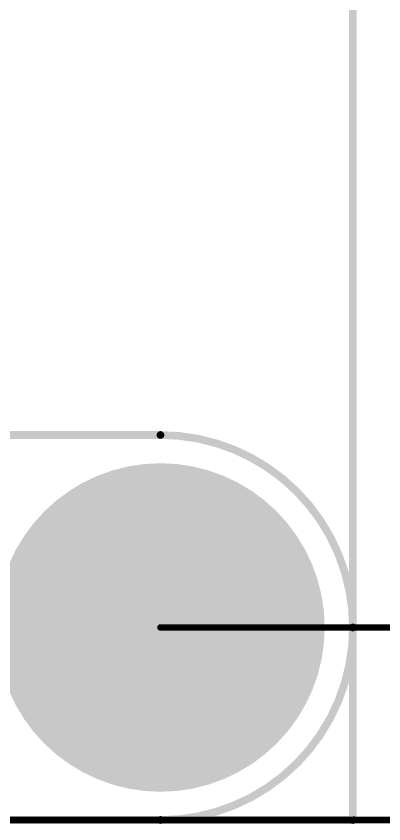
# Model space of a CAD drawing. Extents: x 0 to 108, y -62 to 34.
# Drawn here: x 33.97 to 41.25, y -0.08 to 15.91 of the extents above; entities that cross this region are included whole.
import ezdxf

# ---------------------------------------------------------------- set-up
doc = ezdxf.new("R2010")
doc.units = 0
for name, color, linetype in [('15', 12, 'CONTINUOUS'), ('16', 132, 'CONTINUOUS'), ('17', 110, 'CONTINUOUS'), ('2', 132, 'CONTINUOUS'), ('20', 53, 'CONTINUOUS'), ('23', 53, 'CONTINUOUS'), ('29', 253, 'CONTINUOUS'), ('47', 253, 'CONTINUOUS')]:
    doc.layers.add(name, color=color, linetype=linetype)

# ---------------------------------------------------------------- blocks, each defined once
blk = doc.blocks.new('ROUNDP')
at = {"const_width": 0.5}
blk.add_lwpolyline([(0, -0.25, 1), (0, 0.25, 1), (0, -0.25)], format="xyb", dxfattribs=at)

msp = doc.modelspace()

# ---------------------------------------------------------------- linework, layer by layer
at = {"layer": '15', "const_width": 0.1524}
for points in [[(40.64, 25.4), (40.64, 0)], [(40.64, 0), (0, 0)]]:
    msp.add_lwpolyline(points, dxfattribs=at)
at = {"layer": '15', "const_width": 0.0762}
for points in [[(40.6019, 0, 1), (40.6781, 0)], [(40.64, -0.0381, 1), (40.64, 0.0381)]]:
    msp.add_lwpolyline(points, format="xyb", dxfattribs=at)
at = {"layer": '16', "const_width": 0.1524}
for points in [[(40.64, 25.4), (40.64, 0)], [(40.64, 0), (0, 0)]]:
    msp.add_lwpolyline(points, dxfattribs=at)
at = {"layer": '16', "const_width": 0.0762}
for points in [[(40.6019, 0, 1), (40.6781, 0)], [(40.64, -0.0381, 1), (40.64, 0.0381)]]:
    msp.add_lwpolyline(points, format="xyb", dxfattribs=at)
at = {"layer": '2', "const_width": 0.1524}
for points in [[(40.64, 25.4), (40.64, 0)], [(40.64, 0), (0, 0)]]:
    msp.add_lwpolyline(points, dxfattribs=at)
at = {"layer": '2', "const_width": 0.0762}
for points in [[(40.6019, 0, 1), (40.6781, 0)], [(40.64, -0.0381, 1), (40.64, 0.0381)]]:
    msp.add_lwpolyline(points, format="xyb", dxfattribs=at)
at = {"layer": '20', "const_width": 0.1524}
for points in [[(33.02, 7.62), (36.83, 7.62)], [(3.81, 0), (36.83, 0)]]:
    msp.add_lwpolyline(points, dxfattribs=at)
at = {"layer": '20'}
for points, const_width in [([(40.64, 3.81, 0.4142), (36.83, 7.62)], 0.1524), ([(36.83, 7.6581, 1), (36.83, 7.5819)], 0.0762), ([(36.83, 7.5819, 1), (36.83, 7.6581)], 0.0762), ([(36.83, 0, 0.4142), (40.64, 3.81)], 0.1524), ([(40.6781, 3.81, 1), (40.6019, 3.81)], 0.0762), ([(40.6019, 3.81, 1), (40.6781, 3.81)], 0.0762), ([(36.83, 0.0381, 1), (36.83, -0.0381)], 0.0762), ([(36.83, -0.0381, 1), (36.83, 0.0381)], 0.0762)]:
    msp.add_lwpolyline(points, format="xyb", dxfattribs=dict(at, const_width=const_width))
at = {"layer": '23'}
msp.add_point((36.83, 3.81), dxfattribs=at)
at = {"layer": '47', "const_width": 0.13}
for points in [[(36.83, 3.81), (45.13, 3.81)], [(33.02, 0), (47.67, 0)]]:
    msp.add_lwpolyline(points, dxfattribs=at)
at = {"layer": '47', "const_width": 0.065}
msp.add_lwpolyline([(36.83, 3.8425, 1), (36.83, 3.7775)], format="xyb", dxfattribs=at)

# ---------------------------------------------------------------- block references
at = {"layer": '17'}
for xscale, yscale in [(6.35, 6.35), (6.35, 6.35), (4.216, 4.216), (4.216, 4.216)]:
    msp.add_blockref('ROUNDP', (36.83, 3.81), dxfattribs=dict(at, xscale=xscale, yscale=yscale))
at = {"layer": '29', "xscale": 6.5024, "yscale": 6.5024}
msp.add_blockref('ROUNDP', (36.83, 3.81), dxfattribs=at)

doc.saveas('drawing.dxf')
